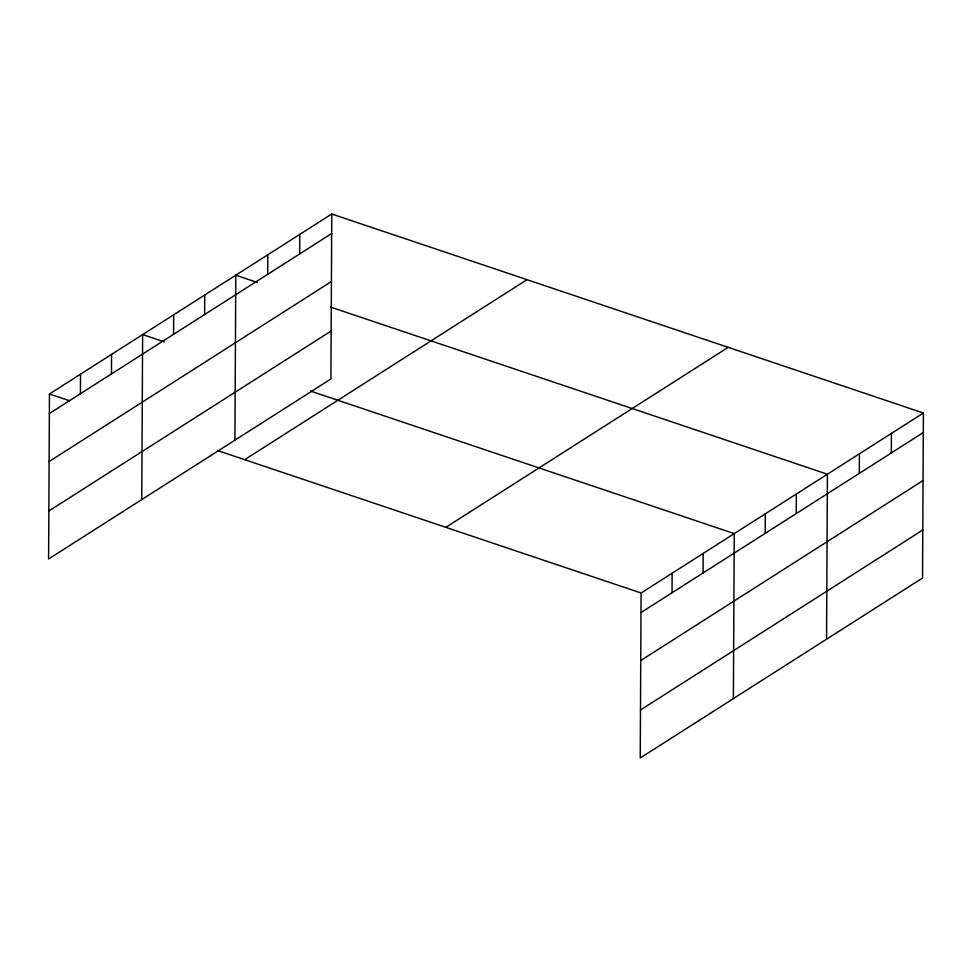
<?xml version="1.0" encoding="UTF-8"?>
<svg xmlns="http://www.w3.org/2000/svg" width="972" height="972" viewBox="0 0 972 972"><rect width="100%" height="100%" fill="white"/><g stroke="black" fill="none" stroke-linecap="round" stroke-linejoin="round"><path stroke-width="1.46" d="M331.768 213.998L49.463 393.988L48.6 558.985L330.905 378.983L331.768 213.998L923.4 413.015L922.537 578.012L640.232 758.002L641.095 593.017L923.4 413.015M80.421 393.733L80.518 374.196M111.464 373.928L111.573 354.391M141.766 499.584L142.629 334.587L164.159 341.84M173.575 334.332L173.684 314.794M204.63 314.539L204.74 294.99M234.92 440.182L235.783 275.197L257.325 282.439M267.677 274.335L267.786 254.798M299.68 253.935L299.777 234.398M672.041 592.75L672.138 573.213M703.096 572.958L703.193 553.408M733.386 698.601L734.249 533.616L310.59 391.096M765.207 533.361L765.304 513.811M796.262 513.556L796.36 494.019M826.552 639.212L827.415 474.215L330.541 307.067M859.309 473.352L859.406 453.815M891.3 452.964L891.409 433.415M49.365 413.525L331.671 233.535M49.11 461.53L331.416 281.54M48.855 510.98L331.16 330.99M244.701 459.671L527.006 279.669M445.856 527.334L728.162 347.344M640.985 612.554L923.303 432.564M640.73 660.547L923.048 480.557M640.475 710.01L922.793 530.007M49.463 393.988L69.559 400.756M217.424 450.486L641.095 593.017"/></g></svg>
